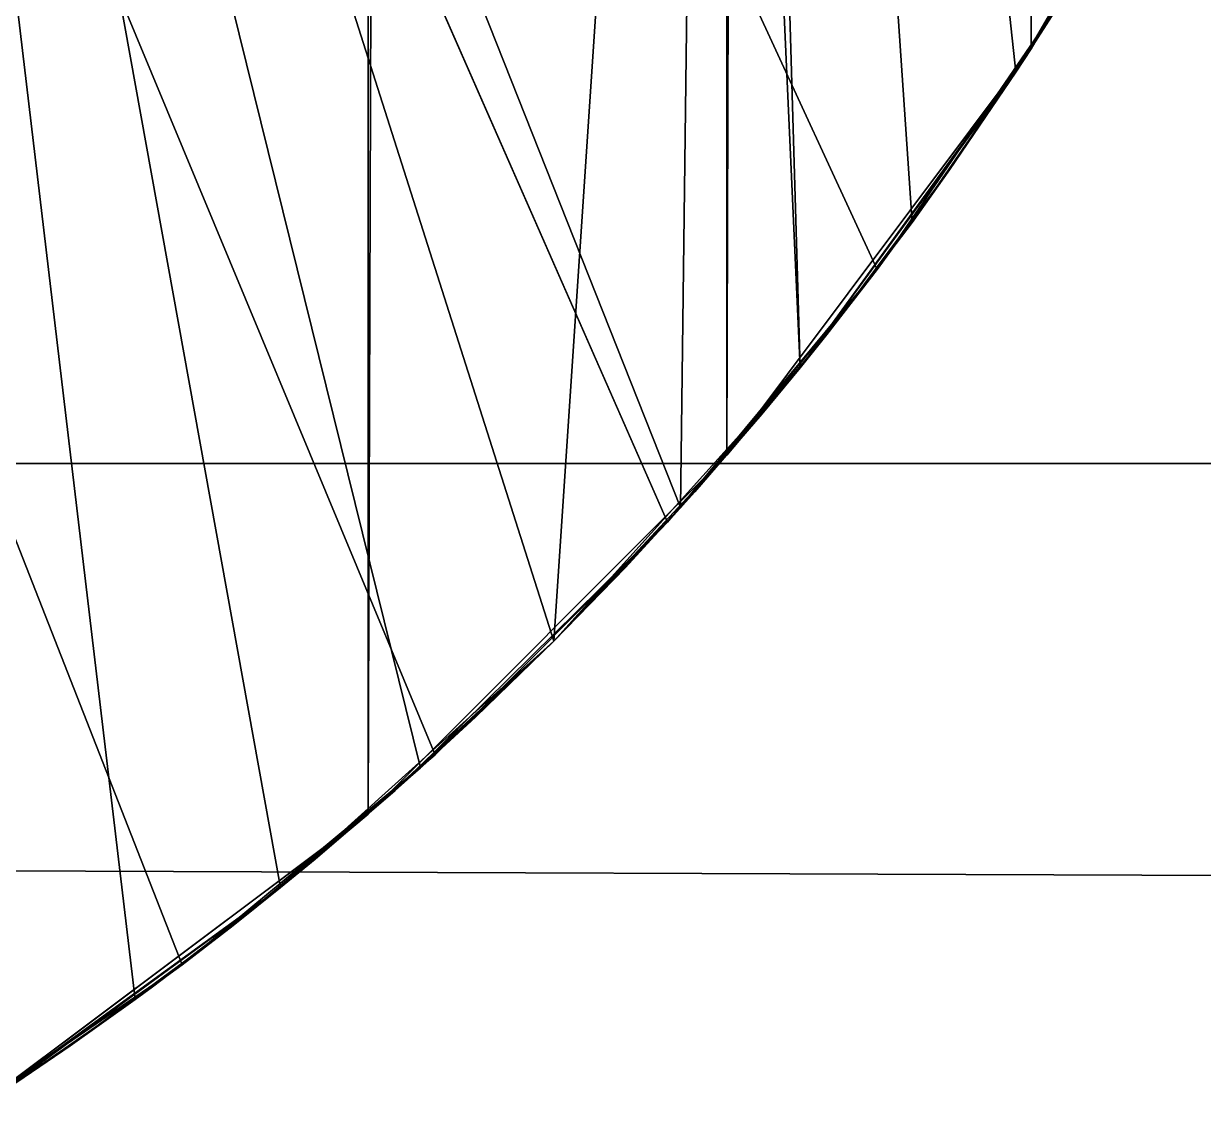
# Model space of a CAD drawing. Extents: x 207 to 387, y 94 to 160.
# Drawn here: x 267.452 to 268.105, y 94.187 to 94.796 of the extents above; entities that cross this region are included whole.
import ezdxf

# ---------------------------------------------------------------- set-up
doc = ezdxf.new("R2010")
doc.units = 0
doc.header["$LTSCALE"] = 2.54
doc.layers.get('0').update_dxf_attribs({"color": 13, "linetype": 'CONTINUOUS'})

# ---------------------------------------------------------------- blocks, each defined once
blk = doc.blocks.new('SP_05_ALTFIELD_CREDENZA_DW')
at = {"color": 0}
for p, q in [((119.3098, 65.52117, 18.46657), (119.15403, 65.41485, 19.125)), ((119.3098, 65.52117, 18.46657), (119.15403, 65.41485, 19.125)), ((119.216, 65.45978, 1.318), (119.3098, 65.52117, 1.318)), ((119.3098, 65.52117, 18.46657), (119.216, 65.45978, 18.46657)), ((119.216, 65.45978, 1.318), (119.3098, 65.52117, 1.318)), ((119.3098, 65.52117, 18.46657), (119.216, 65.45978, 18.46657)), ((119.27608, 65.49996), (119.09957, 65.37219, 0.30774)), ((119.27608, 65.49996), (119.09957, 65.37219, 0.30774)), ((119.216, 65.45978, 0.32866), (119.26314, 65.49159, 0.2243)), ((119.216, 65.45978, 0.32866), (119.26314, 65.49159, 0.2243)), ((119.26246, 65.49115, 0.65843), (119.216, 65.45978, 1.318)), ((119.26246, 65.49115, 0.65843), (119.216, 65.45978, 1.318)), ((119.12584, 65.39316, 1.318), (119.216, 65.45978, 1.318)), ((119.216, 65.45978, 18.46657), (119.12584, 65.39316, 18.46657)), ((119.12584, 65.39316, 1.318), (119.216, 65.45978, 1.318)), ((119.216, 65.45978, 18.46657), (119.12584, 65.39316, 18.46657)), ((119.15403, 65.41485, 19.125), (119.216, 65.45978, 18.46657)), ((119.15403, 65.41485, 19.125), (119.216, 65.45978, 18.46657)), ((119.216, 65.45978, 1.318), (119.17044, 65.42711, 0.65843)), ((119.17044, 65.42711, 0.65843), (119.216, 65.45978, 0.32866)), ((119.216, 65.45978, 1.318), (119.17044, 65.42711, 0.65843)), ((119.17044, 65.42711, 0.65843), (119.216, 65.45978, 0.32866)), ((119.17999, 65.43411, 0.26446), (119.216, 65.45978, 0.32866)), ((119.17999, 65.43411, 0.26446), (119.216, 65.45978, 0.32866)), ((119.216, 65.45978, 1.318), (119.216, 65.45978, 18.46657)), ((119.216, 65.45978, 0.32866), (119.216, 65.45978, 1.318)), ((119.216, 65.45978, 1.318), (119.216, 65.45978, 18.46657)), ((119.216, 65.45978, 0.32866), (119.216, 65.45978, 1.318)), ((119.12584, 65.39316, 0.65843), (119.17999, 65.43411, 0.26446)), ((119.12584, 65.39316, 0.65843), (119.17999, 65.43411, 0.26446)), ((119.17999, 65.43411, 0.26446), (119.17044, 65.42711, 0.65843)), ((119.17999, 65.43411, 0.26446), (119.17044, 65.42711, 0.65843)), ((119.17044, 65.42711, 0.65843), (119.12584, 65.39316, 1.318)), ((119.17044, 65.42711, 0.65843), (119.12584, 65.39316, 1.318)), ((119.12584, 65.39316, 18.46657), (119.15403, 65.41485, 19.125)), ((119.12584, 65.39316, 18.46657), (119.15403, 65.41485, 19.125)), ((119.12584, 65.39316, 18.46657), (119.01413, 65.29868, 19.125)), ((119.12584, 65.39316, 18.46657), (119.01413, 65.29868, 19.125)), ((119.03619, 65.31848, 1.318), (119.12584, 65.39316, 1.318)), ((119.12584, 65.39316, 18.46657), (119.03619, 65.31848, 18.46657)), ((119.03619, 65.31848, 1.318), (119.12584, 65.39316, 1.318)), ((119.12584, 65.39316, 18.46657), (119.03619, 65.31848, 18.46657)), ((119.12584, 65.39316, 1.318), (119.08046, 65.35648, 0.65843)), ((119.12584, 65.39316, 1.318), (119.08046, 65.35648, 0.65843)), ((119.09957, 65.37219, 0.30774), (119.12584, 65.39316, 0.65843)), ((119.09957, 65.37219, 0.30774), (119.12584, 65.39316, 0.65843)), ((119.12584, 65.39316, 1.318), (119.12584, 65.39316, 18.46657)), ((119.12584, 65.39316, 0.65843), (119.12584, 65.39316, 1.318)), ((119.12584, 65.39316, 1.318), (119.12584, 65.39316, 18.46657)), ((119.12584, 65.39316, 0.65843), (119.12584, 65.39316, 1.318)), ((119.09957, 65.37219, 0.30774), (119.0512, 65.33164)), ((119.09957, 65.37219, 0.30774), (119.0512, 65.33164)), ((119.08046, 65.35648, 0.65843), (119.09957, 65.37219, 0.30774)), ((119.08046, 65.35648, 0.65843), (119.09957, 65.37219, 0.30774)), ((119.03619, 65.31848, 0.65843), (119.08046, 65.35648, 0.65843)), ((119.08046, 65.35648, 0.65843), (119.03619, 65.31848, 1.318)), ((119.08046, 65.35648, 0.65843), (119.03619, 65.31848, 1.318)), ((119.03619, 65.31848, 0.65843), (119.08046, 65.35648, 0.65843)), ((119.0512, 65.33164), (118.94835, 65.23587, 0.40303)), ((119.0512, 65.33164), (118.94835, 65.23587, 0.40303)), ((119.03619, 65.31848, 18.46657), (118.88554, 65.17009, 19.125)), ((119.03619, 65.31848, 18.46657), (118.88554, 65.17009, 19.125)), ((118.94835, 65.23587, 1.318), (119.03619, 65.31848, 1.318)), ((119.03619, 65.31848, 18.46657), (118.94835, 65.23587, 18.46657)), ((118.94835, 65.23587, 1.318), (119.03619, 65.31848, 1.318)), ((119.03619, 65.31848, 18.46657), (118.94835, 65.23587, 18.46657)), ((119.03619, 65.31848, 1.318), (118.99164, 65.27785, 0.65843)), ((119.03619, 65.31848, 1.318), (118.99164, 65.27785, 0.65843)), ((119.03619, 65.31848, 18.46657), (119.01413, 65.29868, 19.125)), ((119.03619, 65.31848, 18.46657), (119.01413, 65.29868, 19.125)), ((119.02224, 65.30603, 0.35399), (119.03619, 65.31848, 0.65843)), ((119.02224, 65.30603, 0.35399), (119.03619, 65.31848, 0.65843)), ((119.03619, 65.31848, 1.318), (119.03619, 65.31848, 18.46657)), ((119.03619, 65.31848, 0.65843), (119.03619, 65.31848, 1.318)), ((119.03619, 65.31848, 1.318), (119.03619, 65.31848, 18.46657)), ((119.03619, 65.31848, 0.65843), (119.03619, 65.31848, 1.318)), ((118.99164, 65.27785, 0.65843), (119.02224, 65.30603, 0.35399)), ((118.99164, 65.27785, 0.65843), (119.02224, 65.30603, 0.35399)), ((118.94835, 65.23587, 0.40303), (118.99164, 65.27785, 0.65843)), ((118.99164, 65.27785, 0.65843), (118.94835, 65.23587, 1.318)), ((118.99164, 65.27785, 0.65843), (118.94835, 65.23587, 1.318)), ((118.94835, 65.23587, 0.40303), (118.99164, 65.27785, 0.65843)), ((118.94835, 65.23587, 0.40303), (118.85259, 65.13301)), ((118.94835, 65.23587, 0.40303), (118.85259, 65.13301)), ((118.87036, 65.15325, 1.318), (118.94835, 65.23587, 1.318)), ((118.87036, 65.15325, 1.318), (118.94835, 65.23587, 1.318)), ((118.88554, 65.17009, 19.125), (118.94835, 65.23587, 18.46657)), ((118.88554, 65.17009, 19.125), (118.94835, 65.23587, 18.46657)), ((118.94835, 65.23587, 1.318), (118.90876, 65.19512, 0.65843)), ((118.90876, 65.19512, 0.65843), (118.94835, 65.23587, 0.40303)), ((118.94835, 65.23587, 1.318), (118.90876, 65.19512, 0.65843)), ((118.90876, 65.19512, 0.65843), (118.94835, 65.23587, 0.40303)), ((118.94835, 65.23587, 1.318), (118.94835, 65.23587, 18.46657)), ((118.94835, 65.23587, 0.40303), (118.94835, 65.23587, 1.318)), ((118.94835, 65.23587, 1.318), (118.94835, 65.23587, 18.46657)), ((118.94835, 65.23587, 0.40303), (118.94835, 65.23587, 1.318)), ((118.90876, 65.19512, 0.65843), (118.87036, 65.15325, 1.318)), ((118.90876, 65.19512, 0.65843), (118.87036, 65.15325, 1.318)), ((118.87818, 65.16197, 0.45468), (118.90876, 65.19512, 0.65843)), ((118.87818, 65.16197, 0.45468), (118.90876, 65.19512, 0.65843)), ((118.87036, 65.15325, 18.46657), (118.88554, 65.17009, 19.125)), ((118.87036, 65.15325, 18.46657), (118.88554, 65.17009, 19.125)), ((118.87818, 65.16197, 0.45468), (118.83319, 65.11028, 0.65843)), ((118.87818, 65.16197, 0.45468), (118.83319, 65.11028, 0.65843)), ((118.87036, 65.15325, 0.65843), (118.87818, 65.16197, 0.45468)), ((118.87036, 65.15325, 0.65843), (118.87818, 65.16197, 0.45468)), ((118.87036, 65.15325, 18.46657), (118.76937, 65.03019, 19.125)), ((118.87036, 65.15325, 18.46657), (118.76937, 65.03019, 19.125)), ((118.79727, 65.06627, 1.318), (118.87036, 65.15325, 1.318)), ((118.87036, 65.15325, 18.46657), (118.79727, 65.06627, 18.46657)), ((118.79727, 65.06627, 1.318), (118.87036, 65.15325, 1.318)), ((118.87036, 65.15325, 18.46657), (118.79727, 65.06627, 18.46657)), ((118.87036, 65.15325, 1.318), (118.83319, 65.11028, 0.65843)), ((118.83319, 65.11028, 0.65843), (118.87036, 65.15325, 0.65843)), ((118.87036, 65.15325, 1.318), (118.83319, 65.11028, 0.65843)), ((118.83319, 65.11028, 0.65843), (118.87036, 65.15325, 0.65843)), ((118.87036, 65.15325, 1.318), (118.87036, 65.15325, 18.46657)), ((118.87036, 65.15325, 0.65843), (118.87036, 65.15325, 1.318)), ((118.87036, 65.15325, 1.318), (118.87036, 65.15325, 18.46657)), ((118.87036, 65.15325, 0.65843), (118.87036, 65.15325, 1.318)), ((118.81202, 65.08465, 0.50872), (118.85259, 65.13301)), ((118.81202, 65.08465, 0.50872), (118.85259, 65.13301)), ((118.83319, 65.11028, 0.65843), (118.79727, 65.06627, 1.318)), ((118.79727, 65.06627, 0.65843), (118.83319, 65.11028, 0.65843)), ((118.83319, 65.11028, 0.65843), (118.79727, 65.06627, 1.318)), ((118.79727, 65.06627, 0.65843), (118.83319, 65.11028, 0.65843)), ((118.81202, 65.08465, 0.50872), (118.83319, 65.11028, 0.65843)), ((118.81202, 65.08465, 0.50872), (118.83319, 65.11028, 0.65843)), ((118.68425, 64.90814), (118.81202, 65.08465, 0.50872)), ((118.68425, 64.90814), (118.81202, 65.08465, 0.50872)), ((118.79727, 65.06627, 0.65843), (118.81202, 65.08465, 0.50872)), ((118.79727, 65.06627, 0.65843), (118.81202, 65.08465, 0.50872)), ((118.79727, 65.06627, 18.46657), (118.72931, 64.97519, 18.46657)), ((118.79727, 65.06627, 18.46657), (118.72931, 64.97519, 18.46657)), ((118.72931, 64.97519, 0.65843), (118.79727, 65.06627, 0.65843)), ((118.72931, 64.97519, 0.65843), (118.79727, 65.06627, 0.65843)), ((118.79727, 65.06627, 0.65843), (118.7501, 65.00423, 0.56492)), ((118.79727, 65.06627, 0.65843), (118.7501, 65.00423, 0.56492)), ((118.76937, 65.03019, 19.125), (118.79727, 65.06627, 18.46657)), ((118.76937, 65.03019, 19.125), (118.79727, 65.06627, 18.46657)), ((118.79727, 65.06627, 1.318), (118.79727, 65.06627, 18.46657)), ((118.79727, 65.06627, 1.318), (118.79727, 65.06627, 0.65843)), ((118.79727, 65.06627, 1.318), (118.79727, 65.06627, 0.65843)), ((118.79727, 65.06627, 1.318), (118.79727, 65.06627, 18.46657)), ((118.72931, 64.97519, 18.46657), (118.76937, 65.03019, 19.125)), ((118.72931, 64.97519, 18.46657), (118.76937, 65.03019, 19.125)), ((118.7501, 65.00423, 0.56492), (118.72931, 64.97519, 0.65843)), ((118.7501, 65.00423, 0.56492), (118.72931, 64.97519, 0.65843)), ((118.72931, 64.97519, 18.46657), (118.6666, 64.88017, 19.125)), ((118.72931, 64.97519, 18.46657), (118.6666, 64.88017, 19.125)), ((118.66672, 64.88036, 0.98822), (118.72931, 64.97519, 1.318)), ((118.66672, 64.88036, 0.98822), (118.72931, 64.97519, 1.318)), ((118.72931, 64.97519, 1.318), (118.69263, 64.92107, 0.62305)), ((118.69263, 64.92107, 0.62305), (118.72931, 64.97519, 0.65843)), ((118.69263, 64.92107, 0.62305), (118.72931, 64.97519, 0.65843)), ((118.72931, 64.97519, 1.318), (118.69263, 64.92107, 0.62305)), ((118.72931, 64.97519, 1.318), (118.72931, 64.97519, 18.46657)), ((118.72931, 64.97519, 0.65843), (118.72931, 64.97519, 1.318)), ((118.72931, 64.97519, 1.318), (118.72931, 64.97519, 18.46657)), ((118.72931, 64.97519, 0.65843), (118.72931, 64.97519, 1.318)), ((118.69263, 64.92107, 0.62305), (118.66672, 64.88036, 0.98822)), ((118.69263, 64.92107, 0.62305), (118.66672, 64.88036, 0.98822)), ((118.69263, 64.92107, 0.62305), (118.68425, 64.90814)), ((118.69263, 64.92107, 0.62305), (118.68425, 64.90814)), ((118.59165, 64.74799, 0.74402), (118.68425, 64.90814)), ((118.59165, 64.74799, 0.74402), (118.68425, 64.90814))]:
    blk.add_line(p, q, dxfattribs=at)
at = {"color": 23}
for p, q in [((119.30405, 65.51761, 19.125), (119.15403, 65.41485, 19.125)), ((119.30405, 65.51761, 19.125), (119.15403, 65.41485, 19.125)), ((119.27608, 65.49996), (119.0512, 65.33164)), ((119.27608, 65.49996), (119.0512, 65.33164)), ((119.09957, 65.37219, 0.30774), (119.26314, 65.49159, 0.2243)), ((119.09957, 65.37219, 0.30774), (119.26314, 65.49159, 0.2243)), ((119.26314, 65.49159, 0.2243), (119.17999, 65.43411, 0.26446)), ((119.26314, 65.49159, 0.2243), (119.17999, 65.43411, 0.26446)), ((119.17999, 65.43411, 0.26446), (119.09957, 65.37219, 0.30774)), ((119.17999, 65.43411, 0.26446), (119.09957, 65.37219, 0.30774)), ((119.15403, 65.41485, 19.125), (119.01413, 65.29868, 19.125)), ((119.15403, 65.41485, 19.125), (119.01413, 65.29868, 19.125)), ((118.94835, 65.23587, 0.40303), (119.09957, 65.37219, 0.30774)), ((118.94835, 65.23587, 0.40303), (119.09957, 65.37219, 0.30774)), ((119.09957, 65.37219, 0.30774), (119.02224, 65.30603, 0.35399)), ((119.09957, 65.37219, 0.30774), (119.02224, 65.30603, 0.35399)), ((119.0512, 65.33164), (118.85259, 65.13301)), ((119.0512, 65.33164), (118.85259, 65.13301)), ((119.02224, 65.30603, 0.35399), (118.94835, 65.23587, 0.40303)), ((119.02224, 65.30603, 0.35399), (118.94835, 65.23587, 0.40303)), ((119.01413, 65.29868, 19.125), (118.88554, 65.17009, 19.125)), ((119.01413, 65.29868, 19.125), (118.88554, 65.17009, 19.125)), ((118.81202, 65.08465, 0.50872), (118.94835, 65.23587, 0.40303)), ((118.81202, 65.08465, 0.50872), (118.94835, 65.23587, 0.40303)), ((118.94835, 65.23587, 0.40303), (118.87818, 65.16197, 0.45468)), ((118.94835, 65.23587, 0.40303), (118.87818, 65.16197, 0.45468)), ((118.88554, 65.17009, 19.125), (118.76937, 65.03019, 19.125)), ((118.88554, 65.17009, 19.125), (118.76937, 65.03019, 19.125)), ((118.87818, 65.16197, 0.45468), (118.81202, 65.08465, 0.50872)), ((118.87818, 65.16197, 0.45468), (118.81202, 65.08465, 0.50872)), ((178.0875, 65.1375, 88.0875), (1.9125, 65.1375, 88.0875)), ((178.0875, 65.1375, 21.0375), (1.9125, 65.1375, 21.0375)), ((178.0875, 65.1375, 88.0875), (1.9125, 65.1375, 88.0875)), ((178.0875, 65.1375, 21.0375), (1.9125, 65.1375, 21.0375)), ((133.63425, 65.1375, 55.6875), (91.44675, 65.1375, 55.6875)), ((91.44675, 65.1375, 53.4375), (133.63425, 65.1375, 53.4375)), ((91.44675, 65.1375, 53.4375), (133.63425, 65.1375, 53.4375)), ((133.63425, 65.1375, 55.6875), (91.44675, 65.1375, 55.6875)), ((118.85259, 65.13301), (118.68425, 64.90814)), ((118.85259, 65.13301), (118.68425, 64.90814)), ((118.69263, 64.92107, 0.62305), (118.81202, 65.08465, 0.50872)), ((118.69263, 64.92107, 0.62305), (118.81202, 65.08465, 0.50872)), ((118.81202, 65.08465, 0.50872), (118.7501, 65.00423, 0.56492)), ((118.81202, 65.08465, 0.50872), (118.7501, 65.00423, 0.56492)), ((118.76937, 65.03019, 19.125), (118.6666, 64.88017, 19.125)), ((118.76937, 65.03019, 19.125), (118.6666, 64.88017, 19.125)), ((118.7501, 65.00423, 0.56492), (118.69263, 64.92107, 0.62305)), ((118.7501, 65.00423, 0.56492), (118.69263, 64.92107, 0.62305)), ((118.59165, 64.74799, 0.74402), (118.69263, 64.92107, 0.62305)), ((118.59165, 64.74799, 0.74402), (118.69263, 64.92107, 0.62305)), ((118.69263, 64.92107, 0.62305), (118.63977, 64.83552, 0.68283)), ((118.69263, 64.92107, 0.62305), (118.63977, 64.83552, 0.68283)), ((118.68425, 64.90814), (118.54962, 64.6616)), ((118.68425, 64.90814), (118.54962, 64.6616))]:
    blk.add_line(p, q, dxfattribs=at)
mesh = blk.add_polyface(dxfattribs=at)
corners = [(0, 65.8125, 90), (180, 6.75, 90), (0, 6.75, 90), (180, 65.8125, 90)]
mesh.append_faces([[corners[k] for k in face] for face in [(0, 1, 2), (1, 0, 3)]], dxfattribs={"vtx0": -1, "color": 23})
mesh = blk.add_polyface(dxfattribs=at)
corners = [(180, 6.75, 19.125), (0, 65.8125, 19.125), (0, 6.75, 19.125), (180, 65.8125, 19.125)]
mesh.append_faces([[corners[k] for k in face] for face in [(0, 1, 2), (1, 0, 3)]], dxfattribs={"vtx0": -1, "color": 23})
mesh = blk.add_polyface(dxfattribs=at)
corners = [(178.0875, 65.8125, 88.0875), (1.9125, 65.1375, 88.0875), (1.9125, 65.8125, 88.0875), (178.0875, 65.1375, 88.0875)]
mesh.append_faces([[corners[k] for k in face] for face in [(0, 1, 2), (1, 0, 3)]], dxfattribs={"vtx0": -1, "color": 23})
mesh = blk.add_polyface(dxfattribs=at)
corners = [(178.0875, 65.1375, 21.0375), (1.9125, 65.8125, 21.0375), (1.9125, 65.1375, 21.0375), (178.0875, 65.8125, 21.0375)]
mesh.append_faces([[corners[k] for k in face] for face in [(0, 1, 2), (1, 0, 3)]], dxfattribs={"vtx0": -1, "color": 23})
mesh = blk.add_polyface(dxfattribs=at)
corners = [(177.1875, 6.75, 87.1875), (2.8125, 65.8125, 87.1875), (2.8125, 6.75, 87.1875), (177.1875, 65.8125, 87.1875)]
mesh.append_faces([[corners[k] for k in face] for face in [(0, 1, 2), (1, 0, 3)]], dxfattribs={"vtx0": -1, "color": 23})
mesh = blk.add_polyface(dxfattribs=at)
corners = [(2.8125, 65.8125, 21.9375), (177.08127, 6.75, 21.9375), (2.8125, 6.75, 21.9375), (177.08127, 65.8125, 21.9375), (177.08127, 36.28125, 21.9375)]
mesh.append_faces([[corners[k] for k in face] for face in [(0, 1, 2), (1, 3, 4)]], dxfattribs={"vtx0": -1, "color": 23})
mesh.append_faces([[corners[k] for k in face] for face in [(1, 0, 3)]], dxfattribs={"vtx0": -1, "vtx2": -1, "color": 23})
mesh = blk.add_polyface(dxfattribs=at)
corners = [(118.38011, 64.02541, 19.125), (118.37171, 57.375, 19.125), (118.37171, 63.84375, 19.125), (122.30921, 57.375, 19.125), (118.40524, 64.20551, 19.125), (118.44687, 64.38253, 19.125), (118.50466, 64.55495, 19.125), (118.57811, 64.72129, 19.125), (118.6666, 64.88017, 19.125), (118.76937, 65.03019, 19.125), (118.88554, 65.17009, 19.125), (119.01413, 65.29868, 19.125), (119.15403, 65.41485, 19.125), (119.30405, 65.51761, 19.125), (119.46292, 65.60611, 19.125), (119.62927, 65.67956, 19.125), (119.80169, 65.73735, 19.125), (119.9787, 65.77898, 19.125), (120.15881, 65.80411, 19.125), (120.34046, 65.8125, 19.125), (120.52212, 65.80411, 19.125), (120.70222, 65.77898, 19.125), (120.87924, 65.73735, 19.125), (121.05166, 65.67956, 19.125), (121.21801, 65.60611, 19.125), (121.37688, 65.51761, 19.125), (121.52691, 65.41485, 19.125), (121.6668, 65.29868, 19.125), (121.79539, 65.17009, 19.125), (121.91156, 65.03019, 19.125), (122.01433, 64.88017, 19.125), (122.10282, 64.72129, 19.125), (122.17627, 64.55495, 19.125), (122.23406, 64.38253, 19.125), (122.27569, 64.20551, 19.125), (122.30082, 64.02541, 19.125), (122.30921, 63.84375, 19.125)]
mesh.append_faces([[corners[k] for k in face] for face in [(0, 1, 2), (3, 35, 36)]], dxfattribs={"vtx0": -1, "color": 23})
mesh.append_faces([[corners[k] for k in face] for face in [(1, 0, 3)]], dxfattribs={"vtx0": -1, "vtx1": -1, "color": 23})
mesh.append_faces([[corners[k] for k in face] for face in [(3, 0, 4), (3, 4, 5), (3, 5, 6), (3, 6, 7), (3, 7, 8), (3, 8, 9), (3, 9, 10), (3, 10, 11), (3, 11, 12), (3, 12, 13), (3, 13, 14), (3, 14, 15), (3, 15, 16), (3, 16, 17), (3, 17, 18), (3, 18, 19), (3, 19, 20), (3, 20, 21), (3, 21, 22), (3, 22, 23), (3, 23, 24), (3, 24, 25), (3, 25, 26), (3, 26, 27), (3, 27, 28), (3, 28, 29), (3, 29, 30), (3, 30, 31), (3, 31, 32), (3, 32, 33), (3, 33, 34), (3, 34, 35)]], dxfattribs={"vtx0": -1, "vtx2": -1, "color": 23})
mesh = blk.add_polyface(dxfattribs=at)
corners = [(118.39176, 64.12394), (118.37171, 8.71875), (118.37171, 63.84375), (118.39176, 8.43857), (118.45146, 64.39841), (118.45146, 8.16409), (118.54962, 64.6616), (118.54962, 7.9009), (118.68425, 64.90814), (118.68425, 7.65436), (118.85259, 65.13301), (118.85259, 7.42949), (119.0512, 65.33164), (119.0512, 7.23087), (119.27608, 65.49996), (119.27608, 7.06253), (119.52261, 65.63459), (119.52261, 6.92791), (119.78581, 65.73275), (119.78581, 6.82975), (120.06029, 65.79246), (120.06029, 6.77004), (120.34046, 65.8125), (120.34046, 6.75), (120.62065, 65.79246), (120.62065, 6.77004), (120.89512, 65.73275), (120.89512, 6.82975), (121.15831, 65.63459), (121.15831, 6.92791), (121.40485, 65.49996), (121.40485, 7.06253), (121.62972, 65.33164), (121.62972, 7.23087), (121.82835, 65.13301), (121.82835, 7.42949), (121.99668, 64.90814), (121.99668, 7.65436), (122.1313, 64.6616), (122.1313, 7.9009), (122.22947, 64.39841), (122.22947, 8.16409), (122.28918, 64.12394), (122.28918, 8.43857), (122.30921, 63.84375), (122.30921, 8.71875)]
mesh.append_faces([[corners[k] for k in face] for face in [(0, 1, 2), (43, 44, 45)]], dxfattribs={"vtx0": -1, "color": 23})
mesh.append_faces([[corners[k] for k in face] for face in [(1, 0, 3), (3, 4, 5), (5, 6, 7), (7, 8, 9), (9, 10, 11), (11, 12, 13), (13, 14, 15), (15, 16, 17), (17, 18, 19), (19, 20, 21), (21, 22, 23), (23, 24, 25), (25, 26, 27), (27, 28, 29), (29, 30, 31), (31, 32, 33), (33, 34, 35), (35, 36, 37), (37, 38, 39), (39, 40, 41), (41, 42, 43)]], dxfattribs={"vtx0": -1, "vtx1": -1, "color": 23})
mesh.append_faces([[corners[k] for k in face] for face in [(3, 0, 4), (5, 4, 6), (7, 6, 8), (9, 8, 10), (11, 10, 12), (13, 12, 14), (15, 14, 16), (17, 16, 18), (19, 18, 20), (21, 20, 22), (23, 22, 24), (25, 24, 26), (27, 26, 28), (29, 28, 30), (31, 30, 32), (33, 32, 34), (35, 34, 36), (37, 36, 38), (39, 38, 40), (41, 40, 42), (43, 42, 44)]], dxfattribs={"vtx0": -1, "vtx2": -1, "color": 23})
mesh = blk.add_polyface(dxfattribs=at)
corners = [(119.15403, 65.41485, 19.125), (119.216, 65.45978, 18.46657), (119.3098, 65.52117, 18.46657)]
mesh.append_faces([[corners[k] for k in face] for face in [(0, 1, 2)]], dxfattribs={"color": 23})
mesh = blk.add_polyface(dxfattribs=at)
corners = [(119.15403, 65.41485, 19.125), (119.3098, 65.52117, 18.46657), (119.30405, 65.51761, 19.125)]
mesh.append_faces([[corners[k] for k in face] for face in [(0, 1, 2)]], dxfattribs={"color": 23})
mesh = blk.add_polyface(dxfattribs=at)
corners = [(119.3098, 65.52117, 18.46657), (119.216, 65.45978, 1.318), (119.3098, 65.52117, 1.318), (119.216, 65.45978, 18.46657)]
mesh.append_faces([[corners[k] for k in face] for face in [(0, 1, 2), (1, 0, 3)]], dxfattribs={"vtx0": -1, "color": 23})
mesh = blk.add_polyface(dxfattribs=at)
corners = [(119.216, 65.45978, 1.318), (119.26246, 65.49115, 0.65843), (119.3098, 65.52117, 1.318)]
mesh.append_faces([[corners[k] for k in face] for face in [(0, 1, 2)]], dxfattribs={"color": 23})
mesh = blk.add_polyface(dxfattribs=at)
corners = [(119.09957, 65.37219, 0.30774), (119.27608, 65.49996), (119.0512, 65.33164)]
mesh.append_faces([[corners[k] for k in face] for face in [(0, 1, 2)]], dxfattribs={"color": 23})
mesh = blk.add_polyface(dxfattribs=at)
corners = [(119.09957, 65.37219, 0.30774), (119.26314, 65.49159, 0.2243), (119.27608, 65.49996)]
mesh.append_faces([[corners[k] for k in face] for face in [(0, 1, 2)]], dxfattribs={"color": 23})
mesh = blk.add_polyface(dxfattribs=at)
corners = [(118.86306, 63.34009, 1.72804), (118.37968, 64.02066, 1.25238), (118.37171, 63.84375, 1.37602), (118.40458, 64.202, 1.12564), (118.4238, 64.29362, 1.06159), (118.44771, 64.38547, 0.9974), (118.4764, 64.47719, 0.93329), (118.50994, 64.56843, 0.86951), (118.54837, 64.65882, 0.80634), (118.59165, 64.74799, 0.74402), (118.63977, 64.83552, 0.68283), (118.69263, 64.92107, 0.62305), (118.7501, 65.00423, 0.56492), (118.81202, 65.08465, 0.50872), (118.86306, 63.95842, 1.29587), (118.87818, 65.16197, 0.45468), (119.35553, 63.95842, 1.29587), (118.94835, 65.23587, 0.40303), (119.02224, 65.30603, 0.35399), (119.09957, 65.37219, 0.30774), (119.17999, 65.43411, 0.26446), (119.26314, 65.49159, 0.2243), (119.35553, 65.19509, 0.43153), (119.35553, 64.57676, 0.8637), (119.84799, 64.57676, 0.8637), (119.60176, 65.19509, 0.43153)]
mesh.append_faces([[corners[k] for k in face] for face in [(0, 1, 2), (22, 24, 25)]], dxfattribs={"vtx0": -1, "color": 23})
mesh.append_faces([[corners[k] for k in face] for face in [(1, 0, 3), (3, 0, 4), (4, 0, 5), (5, 0, 6), (6, 0, 7), (7, 0, 8), (8, 0, 9), (9, 0, 10), (10, 0, 11), (11, 0, 12), (12, 0, 13), (13, 14, 15), (15, 16, 17), (17, 16, 18), (18, 16, 19), (19, 16, 20), (20, 16, 21), (21, 16, 22)]], dxfattribs={"vtx0": -1, "vtx1": -1, "color": 23})
mesh.append_faces([[corners[k] for k in face] for face in [(13, 0, 14), (15, 14, 16), (22, 16, 23), (22, 23, 24)]], dxfattribs={"vtx0": -1, "vtx2": -1, "color": 23})
mesh = blk.add_polyface(dxfattribs=at)
corners = [(118.86306, 63.34009, 1.72804), (118.37968, 64.02066, 1.25238), (118.37171, 63.84375, 1.37602), (118.40458, 64.202, 1.12564), (118.44771, 64.38547, 0.9974), (118.50994, 64.56843, 0.86951), (118.59165, 64.74799, 0.74402), (118.69263, 64.92107, 0.62305), (118.81202, 65.08465, 0.50872), (118.86306, 63.95842, 1.29587), (118.94835, 65.23587, 0.40303), (119.35553, 63.95842, 1.29587), (119.09957, 65.37219, 0.30774), (119.26314, 65.49159, 0.2243), (119.35553, 65.19509, 0.43153), (119.35553, 64.57676, 0.8637), (119.84799, 64.57676, 0.8637), (119.60176, 65.19509, 0.43153)]
mesh.append_faces([[corners[k] for k in face] for face in [(0, 1, 2), (14, 16, 17)]], dxfattribs={"vtx0": -1, "color": 23})
mesh.append_faces([[corners[k] for k in face] for face in [(1, 0, 3), (3, 0, 4), (4, 0, 5), (5, 0, 6), (6, 0, 7), (7, 0, 8), (8, 9, 10), (10, 11, 12), (12, 11, 13), (13, 11, 14)]], dxfattribs={"vtx0": -1, "vtx1": -1, "color": 23})
mesh.append_faces([[corners[k] for k in face] for face in [(8, 0, 9), (10, 9, 11), (14, 11, 15), (14, 15, 16)]], dxfattribs={"vtx0": -1, "vtx2": -1, "color": 23})
mesh = blk.add_polyface(dxfattribs=at)
corners = [(119.216, 65.45978, 0.32866), (119.17999, 65.43411, 0.26446), (119.26314, 65.49159, 0.2243)]
mesh.append_faces([[corners[k] for k in face] for face in [(0, 1, 2)]], dxfattribs={"color": 23})
mesh = blk.add_polyface(dxfattribs=at)
corners = [(119.26246, 65.49115, 0.65843), (119.216, 65.45978, 0.32866), (119.26314, 65.49159, 0.2243), (119.216, 65.45978, 1.318)]
mesh.append_faces([[corners[k] for k in face] for face in [(0, 1, 2), (1, 0, 3)]], dxfattribs={"vtx0": -1, "color": 23})
mesh = blk.add_polyface(dxfattribs=at)
corners = [(119.216, 65.45978, 18.46657), (119.12584, 65.39316, 1.318), (119.216, 65.45978, 1.318), (119.12584, 65.39316, 18.46657)]
mesh.append_faces([[corners[k] for k in face] for face in [(0, 1, 2), (1, 0, 3)]], dxfattribs={"vtx0": -1, "color": 23})
mesh = blk.add_polyface(dxfattribs=at)
corners = [(119.12584, 65.39316, 1.318), (119.17044, 65.42711, 0.65843), (119.216, 65.45978, 1.318)]
mesh.append_faces([[corners[k] for k in face] for face in [(0, 1, 2)]], dxfattribs={"color": 23})
mesh = blk.add_polyface(dxfattribs=at)
corners = [(119.15403, 65.41485, 19.125), (119.12584, 65.39316, 18.46657), (119.216, 65.45978, 18.46657)]
mesh.append_faces([[corners[k] for k in face] for face in [(0, 1, 2)]], dxfattribs={"color": 23})
mesh = blk.add_polyface(dxfattribs=at)
corners = [(119.216, 65.45978, 1.318), (119.17044, 65.42711, 0.65843), (119.216, 65.45978, 0.32866)]
mesh.append_faces([[corners[k] for k in face] for face in [(0, 1, 2)]], dxfattribs={"color": 23})
mesh = blk.add_polyface(dxfattribs=at)
corners = [(119.17044, 65.42711, 0.65843), (119.17999, 65.43411, 0.26446), (119.216, 65.45978, 0.32866)]
mesh.append_faces([[corners[k] for k in face] for face in [(0, 1, 2)]], dxfattribs={"color": 23})
mesh = blk.add_polyface(dxfattribs=at)
corners = [(119.12584, 65.39316, 0.65843), (119.09957, 65.37219, 0.30774), (119.17999, 65.43411, 0.26446)]
mesh.append_faces([[corners[k] for k in face] for face in [(0, 1, 2)]], dxfattribs={"color": 23})
mesh = blk.add_polyface(dxfattribs=at)
corners = [(119.17044, 65.42711, 0.65843), (119.12584, 65.39316, 0.65843), (119.17999, 65.43411, 0.26446), (119.12584, 65.39316, 1.318)]
mesh.append_faces([[corners[k] for k in face] for face in [(0, 1, 2), (1, 0, 3)]], dxfattribs={"vtx0": -1, "color": 23})
mesh = blk.add_polyface(dxfattribs=at)
corners = [(119.01413, 65.29868, 19.125), (119.12584, 65.39316, 18.46657), (119.15403, 65.41485, 19.125)]
mesh.append_faces([[corners[k] for k in face] for face in [(0, 1, 2)]], dxfattribs={"color": 23})
mesh = blk.add_polyface(dxfattribs=at)
corners = [(119.01413, 65.29868, 19.125), (119.03619, 65.31848, 18.46657), (119.12584, 65.39316, 18.46657)]
mesh.append_faces([[corners[k] for k in face] for face in [(0, 1, 2)]], dxfattribs={"color": 23})
mesh = blk.add_polyface(dxfattribs=at)
corners = [(119.12584, 65.39316, 18.46657), (119.03619, 65.31848, 1.318), (119.12584, 65.39316, 1.318), (119.03619, 65.31848, 18.46657)]
mesh.append_faces([[corners[k] for k in face] for face in [(0, 1, 2), (1, 0, 3)]], dxfattribs={"vtx0": -1, "color": 23})
mesh = blk.add_polyface(dxfattribs=at)
corners = [(119.03619, 65.31848, 1.318), (119.08046, 65.35648, 0.65843), (119.12584, 65.39316, 1.318)]
mesh.append_faces([[corners[k] for k in face] for face in [(0, 1, 2)]], dxfattribs={"color": 23})
mesh = blk.add_polyface(dxfattribs=at)
corners = [(119.12584, 65.39316, 0.65843), (119.08046, 65.35648, 0.65843), (119.09957, 65.37219, 0.30774), (119.12584, 65.39316, 1.318)]
mesh.append_faces([[corners[k] for k in face] for face in [(0, 1, 2), (1, 0, 3)]], dxfattribs={"vtx0": -1, "color": 23})
mesh = blk.add_polyface(dxfattribs=at)
corners = [(118.94835, 65.23587, 0.40303), (119.09957, 65.37219, 0.30774), (119.0512, 65.33164)]
mesh.append_faces([[corners[k] for k in face] for face in [(0, 1, 2)]], dxfattribs={"color": 23})
mesh = blk.add_polyface(dxfattribs=at)
corners = [(119.08046, 65.35648, 0.65843), (119.02224, 65.30603, 0.35399), (119.09957, 65.37219, 0.30774), (119.03619, 65.31848, 0.65843)]
mesh.append_faces([[corners[k] for k in face] for face in [(0, 1, 2), (1, 0, 3)]], dxfattribs={"vtx0": -1, "color": 23})
mesh = blk.add_polyface(dxfattribs=at)
corners = [(119.03619, 65.31848, 1.318), (119.03619, 65.31848, 0.65843), (119.08046, 65.35648, 0.65843)]
mesh.append_faces([[corners[k] for k in face] for face in [(0, 1, 2)]], dxfattribs={"color": 23})
mesh = blk.add_polyface(dxfattribs=at)
corners = [(119.0512, 65.33164), (118.85259, 65.13301), (118.94835, 65.23587, 0.40303)]
mesh.append_faces([[corners[k] for k in face] for face in [(0, 1, 2)]], dxfattribs={"color": 23})
mesh = blk.add_polyface(dxfattribs=at)
corners = [(118.88554, 65.17009, 19.125), (118.94835, 65.23587, 18.46657), (119.03619, 65.31848, 18.46657)]
mesh.append_faces([[corners[k] for k in face] for face in [(0, 1, 2)]], dxfattribs={"color": 23})
mesh = blk.add_polyface(dxfattribs=at)
corners = [(119.03619, 65.31848, 18.46657), (119.01413, 65.29868, 19.125), (118.88554, 65.17009, 19.125)]
mesh.append_faces([[corners[k] for k in face] for face in [(0, 1, 2)]], dxfattribs={"color": 23})
mesh = blk.add_polyface(dxfattribs=at)
corners = [(119.03619, 65.31848, 18.46657), (118.94835, 65.23587, 1.318), (119.03619, 65.31848, 1.318), (118.94835, 65.23587, 18.46657)]
mesh.append_faces([[corners[k] for k in face] for face in [(0, 1, 2), (1, 0, 3)]], dxfattribs={"vtx0": -1, "color": 23})
mesh = blk.add_polyface(dxfattribs=at)
corners = [(118.94835, 65.23587, 1.318), (118.99164, 65.27785, 0.65843), (119.03619, 65.31848, 1.318)]
mesh.append_faces([[corners[k] for k in face] for face in [(0, 1, 2)]], dxfattribs={"color": 23})
mesh = blk.add_polyface(dxfattribs=at)
corners = [(119.03619, 65.31848, 0.65843), (118.99164, 65.27785, 0.65843), (119.02224, 65.30603, 0.35399), (119.03619, 65.31848, 1.318)]
mesh.append_faces([[corners[k] for k in face] for face in [(0, 1, 2), (1, 0, 3)]], dxfattribs={"vtx0": -1, "color": 23})
mesh = blk.add_polyface(dxfattribs=at)
corners = [(118.99164, 65.27785, 0.65843), (118.94835, 65.23587, 0.40303), (119.02224, 65.30603, 0.35399)]
mesh.append_faces([[corners[k] for k in face] for face in [(0, 1, 2)]], dxfattribs={"color": 23})
mesh = blk.add_polyface(dxfattribs=at)
corners = [(118.94835, 65.23587, 1.318), (118.94835, 65.23587, 0.40303), (118.99164, 65.27785, 0.65843)]
mesh.append_faces([[corners[k] for k in face] for face in [(0, 1, 2)]], dxfattribs={"color": 23})
mesh = blk.add_polyface(dxfattribs=at)
corners = [(118.94835, 65.23587, 0.40303), (118.85259, 65.13301), (118.81202, 65.08465, 0.50872)]
mesh.append_faces([[corners[k] for k in face] for face in [(0, 1, 2)]], dxfattribs={"color": 23})
mesh = blk.add_polyface(dxfattribs=at)
corners = [(118.94835, 65.23587, 1.318), (118.87036, 65.15325, 18.46657), (118.87036, 65.15325, 1.318), (118.88554, 65.17009, 19.125), (118.94835, 65.23587, 18.46657)]
mesh.append_faces([[corners[k] for k in face] for face in [(0, 1, 2), (3, 0, 4)]], dxfattribs={"vtx0": -1, "color": 23})
mesh.append_faces([[corners[k] for k in face] for face in [(1, 0, 3)]], dxfattribs={"vtx0": -1, "vtx1": -1, "color": 23})
mesh = blk.add_polyface(dxfattribs=at)
corners = [(118.94835, 65.23587, 1.318), (118.87036, 65.15325, 1.318), (118.90876, 65.19512, 0.65843)]
mesh.append_faces([[corners[k] for k in face] for face in [(0, 1, 2)]], dxfattribs={"color": 23})
mesh = blk.add_polyface(dxfattribs=at)
corners = [(118.94835, 65.23587, 0.40303), (118.90876, 65.19512, 0.65843), (118.87818, 65.16197, 0.45468)]
mesh.append_faces([[corners[k] for k in face] for face in [(0, 1, 2)]], dxfattribs={"color": 23})
mesh = blk.add_polyface(dxfattribs=at)
corners = [(118.94835, 65.23587, 1.318), (118.90876, 65.19512, 0.65843), (118.94835, 65.23587, 0.40303)]
mesh.append_faces([[corners[k] for k in face] for face in [(0, 1, 2)]], dxfattribs={"color": 23})
mesh = blk.add_polyface(dxfattribs=at)
corners = [(119.84799, 65.19509, 0.43153), (119.60176, 65.19509, 0.43153), (119.84799, 64.57676, 0.8637), (122.30921, 55.92101, 6.91346), (118.37171, 63.84375, 1.37602), (118.37171, 55.92101, 6.91346), (118.86306, 63.34009, 1.72804), (118.86306, 63.95842, 1.29587), (119.35553, 63.95842, 1.29587), (119.35553, 64.57676, 0.8637), (120.09423, 65.19509, 0.43153), (120.34046, 65.19509, 0.43153), (120.5867, 65.19509, 0.43153), (120.83293, 64.57676, 0.8637), (121.3254, 63.95842, 1.29587), (121.81787, 63.34009, 1.72804), (122.30921, 63.84375, 1.37602), (121.81787, 63.95842, 1.29587), (121.3254, 64.57676, 0.8637), (120.83293, 65.19509, 0.43153), (121.07917, 65.19509, 0.43153)]
mesh.append_faces([[corners[k] for k in face] for face in [(3, 4, 5), (15, 3, 16), (19, 13, 20)]], dxfattribs={"vtx0": -1, "color": 23})
mesh.append_faces([[corners[k] for k in face] for face in [(4, 3, 6), (6, 3, 7), (7, 3, 8), (8, 3, 9), (9, 3, 2), (0, 3, 10), (10, 3, 11), (11, 3, 12)]], dxfattribs={"vtx0": -1, "vtx1": -1, "color": 23})
mesh.append_faces([[corners[k] for k in face] for face in [(2, 3, 0), (12, 3, 13), (13, 3, 14), (14, 3, 15)]], dxfattribs={"vtx0": -1, "vtx1": -1, "vtx2": -1, "color": 23})
mesh.append_faces([[corners[k] for k in face] for face in [(13, 19, 12)]], dxfattribs={"vtx0": -1, "vtx2": -1, "color": 23})
mesh.append_faces([[corners[k] for k in face] for face in [(17, 14, 15), (18, 13, 14)]], dxfattribs={"vtx1": -1, "color": 23})
mesh.append_faces([[corners[k] for k in face] for face in [(0, 1, 2)]], dxfattribs={"vtx2": -1, "color": 23})
mesh = blk.add_polyface(dxfattribs=at)
corners = [(118.87818, 65.16197, 0.45468), (118.87036, 65.15325, 1.318), (118.87036, 65.15325, 0.65843), (118.90876, 65.19512, 0.65843)]
mesh.append_faces([[corners[k] for k in face] for face in [(0, 1, 2), (1, 0, 3)]], dxfattribs={"vtx0": -1, "color": 23})
mesh = blk.add_polyface(dxfattribs=at)
corners = [(118.88554, 65.17009, 19.125), (118.76937, 65.03019, 19.125), (118.87036, 65.15325, 18.46657)]
mesh.append_faces([[corners[k] for k in face] for face in [(0, 1, 2)]], dxfattribs={"color": 23})
mesh = blk.add_polyface(dxfattribs=at)
corners = [(118.87818, 65.16197, 0.45468), (118.83319, 65.11028, 0.65843), (118.81202, 65.08465, 0.50872)]
mesh.append_faces([[corners[k] for k in face] for face in [(0, 1, 2)]], dxfattribs={"color": 23})
mesh = blk.add_polyface(dxfattribs=at)
corners = [(118.87818, 65.16197, 0.45468), (118.87036, 65.15325, 0.65843), (118.83319, 65.11028, 0.65843)]
mesh.append_faces([[corners[k] for k in face] for face in [(0, 1, 2)]], dxfattribs={"color": 23})
mesh = blk.add_polyface(dxfattribs=at)
corners = [(118.87036, 65.15325, 18.46657), (118.76937, 65.03019, 19.125), (118.79727, 65.06627, 18.46657)]
mesh.append_faces([[corners[k] for k in face] for face in [(0, 1, 2)]], dxfattribs={"color": 23})
mesh = blk.add_polyface(dxfattribs=at)
corners = [(118.87036, 65.15325, 1.318), (118.79727, 65.06627, 18.46657), (118.79727, 65.06627, 1.318), (118.87036, 65.15325, 18.46657)]
mesh.append_faces([[corners[k] for k in face] for face in [(0, 1, 2), (1, 0, 3)]], dxfattribs={"vtx0": -1, "color": 23})
mesh = blk.add_polyface(dxfattribs=at)
corners = [(118.87036, 65.15325, 1.318), (118.79727, 65.06627, 1.318), (118.83319, 65.11028, 0.65843)]
mesh.append_faces([[corners[k] for k in face] for face in [(0, 1, 2)]], dxfattribs={"color": 23})
mesh = blk.add_polyface(dxfattribs=at)
corners = [(118.87036, 65.15325, 1.318), (118.83319, 65.11028, 0.65843), (118.87036, 65.15325, 0.65843)]
mesh.append_faces([[corners[k] for k in face] for face in [(0, 1, 2)]], dxfattribs={"color": 23})
mesh = blk.add_polyface(dxfattribs=at)
corners = [(1.9125, 65.1375, 88.0875), (178.0875, 65.1375, 21.0375), (1.9125, 65.1375, 21.0375), (178.0875, 65.1375, 88.0875)]
mesh.append_faces([[corners[k] for k in face] for face in [(0, 1, 2), (1, 0, 3)]], dxfattribs={"vtx0": -1, "color": 23})
mesh = blk.add_polyface(dxfattribs=at)
corners = [(133.63425, 6.75, 53.4375), (91.44675, 12.375, 53.4375), (91.44675, 6.75, 53.4375), (133.63425, 59.5125, 53.4375), (133.63425, 12.375, 53.4375), (134.028, 59.5125, 53.4375), (134.028, 12.375, 53.4375), (91.053, 12.375, 53.4375), (91.44675, 59.5125, 53.4375), (91.053, 59.5125, 53.4375), (91.44675, 65.1375, 53.4375), (133.63425, 65.1375, 53.4375)]
mesh.append_faces([[corners[k] for k in face] for face in [(0, 1, 2), (5, 4, 6), (7, 8, 9)]], dxfattribs={"vtx0": -1, "color": 23})
mesh.append_faces([[corners[k] for k in face] for face in [(3, 4, 5), (8, 1, 10), (10, 1, 11), (11, 1, 3)]], dxfattribs={"vtx0": -1, "vtx1": -1, "color": 23})
mesh.append_faces([[corners[k] for k in face] for face in [(1, 0, 3)]], dxfattribs={"vtx0": -1, "vtx1": -1, "vtx2": -1, "color": 23})
mesh.append_faces([[corners[k] for k in face] for face in [(3, 0, 4), (8, 7, 1)]], dxfattribs={"vtx0": -1, "vtx2": -1, "color": 23})
mesh = blk.add_polyface(dxfattribs=at)
corners = [(134.028, 59.5125, 55.6875), (133.63425, 12.375, 55.6875), (133.63425, 59.5125, 55.6875), (134.028, 12.375, 55.6875), (133.63425, 65.1375, 55.6875), (91.44675, 59.5125, 55.6875), (91.44675, 65.1375, 55.6875), (91.44675, 12.375, 55.6875), (91.44675, 6.75, 55.6875), (133.63425, 6.75, 55.6875), (91.053, 12.375, 55.6875), (91.053, 59.5125, 55.6875)]
mesh.append_faces([[corners[k] for k in face] for face in [(1, 0, 3), (4, 5, 6), (5, 10, 11)]], dxfattribs={"vtx0": -1, "color": 23})
mesh.append_faces([[corners[k] for k in face] for face in [(0, 1, 2), (7, 4, 8), (8, 2, 9), (9, 2, 1), (10, 5, 7)]], dxfattribs={"vtx0": -1, "vtx1": -1, "color": 23})
mesh.append_faces([[corners[k] for k in face] for face in [(5, 4, 7)]], dxfattribs={"vtx0": -1, "vtx1": -1, "vtx2": -1, "color": 23})
mesh.append_faces([[corners[k] for k in face] for face in [(8, 4, 2)]], dxfattribs={"vtx0": -1, "vtx2": -1, "color": 23})
mesh = blk.add_polyface(dxfattribs=at)
corners = [(133.63425, 65.1375, 55.6875), (91.44675, 65.1375, 53.4375), (133.63425, 65.1375, 53.4375), (91.44675, 65.1375, 55.6875)]
mesh.append_faces([[corners[k] for k in face] for face in [(0, 1, 2), (1, 0, 3)]], dxfattribs={"vtx0": -1, "color": 23})
mesh = blk.add_polyface(dxfattribs=at)
corners = [(118.85259, 65.13301), (118.68425, 64.90814), (118.81202, 65.08465, 0.50872)]
mesh.append_faces([[corners[k] for k in face] for face in [(0, 1, 2)]], dxfattribs={"color": 23})
mesh = blk.add_polyface(dxfattribs=at)
corners = [(118.83319, 65.11028, 0.65843), (118.79727, 65.06627, 1.318), (118.79727, 65.06627, 0.65843)]
mesh.append_faces([[corners[k] for k in face] for face in [(0, 1, 2)]], dxfattribs={"color": 23})
mesh = blk.add_polyface(dxfattribs=at)
corners = [(118.83319, 65.11028, 0.65843), (118.79727, 65.06627, 0.65843), (118.81202, 65.08465, 0.50872)]
mesh.append_faces([[corners[k] for k in face] for face in [(0, 1, 2)]], dxfattribs={"color": 23})
mesh = blk.add_polyface(dxfattribs=at)
corners = [(118.81202, 65.08465, 0.50872), (118.68425, 64.90814), (118.69263, 64.92107, 0.62305)]
mesh.append_faces([[corners[k] for k in face] for face in [(0, 1, 2)]], dxfattribs={"color": 23})
mesh = blk.add_polyface(dxfattribs=at)
corners = [(118.81202, 65.08465, 0.50872), (118.79727, 65.06627, 0.65843), (118.7501, 65.00423, 0.56492)]
mesh.append_faces([[corners[k] for k in face] for face in [(0, 1, 2)]], dxfattribs={"color": 23})
mesh = blk.add_polyface(dxfattribs=at)
corners = [(118.79727, 65.06627, 18.46657), (118.76937, 65.03019, 19.125), (118.72931, 64.97519, 18.46657)]
mesh.append_faces([[corners[k] for k in face] for face in [(0, 1, 2)]], dxfattribs={"color": 23})
mesh = blk.add_polyface(dxfattribs=at)
corners = [(118.79727, 65.06627, 0.65843), (118.72931, 64.97519, 1.318), (118.72931, 64.97519, 0.65843), (118.72931, 64.97519, 18.46657), (118.79727, 65.06627, 18.46657), (118.79727, 65.06627, 1.318)]
mesh.append_faces([[corners[k] for k in face] for face in [(0, 1, 2), (4, 0, 5)]], dxfattribs={"vtx0": -1, "color": 23})
mesh.append_faces([[corners[k] for k in face] for face in [(1, 0, 3), (3, 0, 4)]], dxfattribs={"vtx0": -1, "vtx1": -1, "color": 23})
mesh = blk.add_polyface(dxfattribs=at)
corners = [(118.79727, 65.06627, 0.65843), (118.72931, 64.97519, 0.65843), (118.7501, 65.00423, 0.56492)]
mesh.append_faces([[corners[k] for k in face] for face in [(0, 1, 2)]], dxfattribs={"color": 23})
mesh = blk.add_polyface(dxfattribs=at)
corners = [(118.76937, 65.03019, 19.125), (118.6666, 64.88017, 19.125), (118.72931, 64.97519, 18.46657)]
mesh.append_faces([[corners[k] for k in face] for face in [(0, 1, 2)]], dxfattribs={"color": 23})
mesh = blk.add_polyface(dxfattribs=at)
corners = [(118.7501, 65.00423, 0.56492), (118.72931, 64.97519, 0.65843), (118.69263, 64.92107, 0.62305)]
mesh.append_faces([[corners[k] for k in face] for face in [(0, 1, 2)]], dxfattribs={"color": 23})
mesh = blk.add_polyface(dxfattribs=at)
corners = [(118.72931, 64.97519, 1.318), (118.66672, 64.88036, 1.97756), (118.66672, 64.88036, 0.98822), (118.66672, 64.88036, 18.46657), (118.72931, 64.97519, 18.46657), (118.6666, 64.88017, 19.125)]
mesh.append_faces([[corners[k] for k in face] for face in [(0, 1, 2), (3, 4, 5)]], dxfattribs={"vtx0": -1, "color": 23})
mesh.append_faces([[corners[k] for k in face] for face in [(1, 0, 3), (4, 3, 0)]], dxfattribs={"vtx0": -1, "vtx1": -1, "color": 23})
mesh = blk.add_polyface(dxfattribs=at)
corners = [(118.72931, 64.97519, 1.318), (118.66672, 64.88036, 0.98822), (118.69263, 64.92107, 0.62305)]
mesh.append_faces([[corners[k] for k in face] for face in [(0, 1, 2)]], dxfattribs={"color": 23})
mesh = blk.add_polyface(dxfattribs=at)
corners = [(118.72931, 64.97519, 1.318), (118.69263, 64.92107, 0.62305), (118.72931, 64.97519, 0.65843)]
mesh.append_faces([[corners[k] for k in face] for face in [(0, 1, 2)]], dxfattribs={"color": 23})
mesh = blk.add_polyface(dxfattribs=at)
corners = [(118.69263, 64.92107, 0.62305), (118.68425, 64.90814), (118.59165, 64.74799, 0.74402)]
mesh.append_faces([[corners[k] for k in face] for face in [(0, 1, 2)]], dxfattribs={"color": 23})
mesh = blk.add_polyface(dxfattribs=at)
corners = [(118.69263, 64.92107, 0.62305), (118.66672, 64.88036, 0.98822), (118.63977, 64.83552, 0.68283)]
mesh.append_faces([[corners[k] for k in face] for face in [(0, 1, 2)]], dxfattribs={"color": 23})
mesh = blk.add_polyface(dxfattribs=at)
corners = [(118.68425, 64.90814), (118.54962, 64.6616), (118.59165, 64.74799, 0.74402)]
mesh.append_faces([[corners[k] for k in face] for face in [(0, 1, 2)]], dxfattribs={"color": 23})

msp = doc.modelspace()

# ---------------------------------------------------------------- block references
at = {"color": 23, "rotation": 180}
msp.add_blockref('SP_05_ALTFIELD_CREDENZA_DW', (386.69383, 159.68985), dxfattribs=at)

doc.saveas('drawing.dxf')
